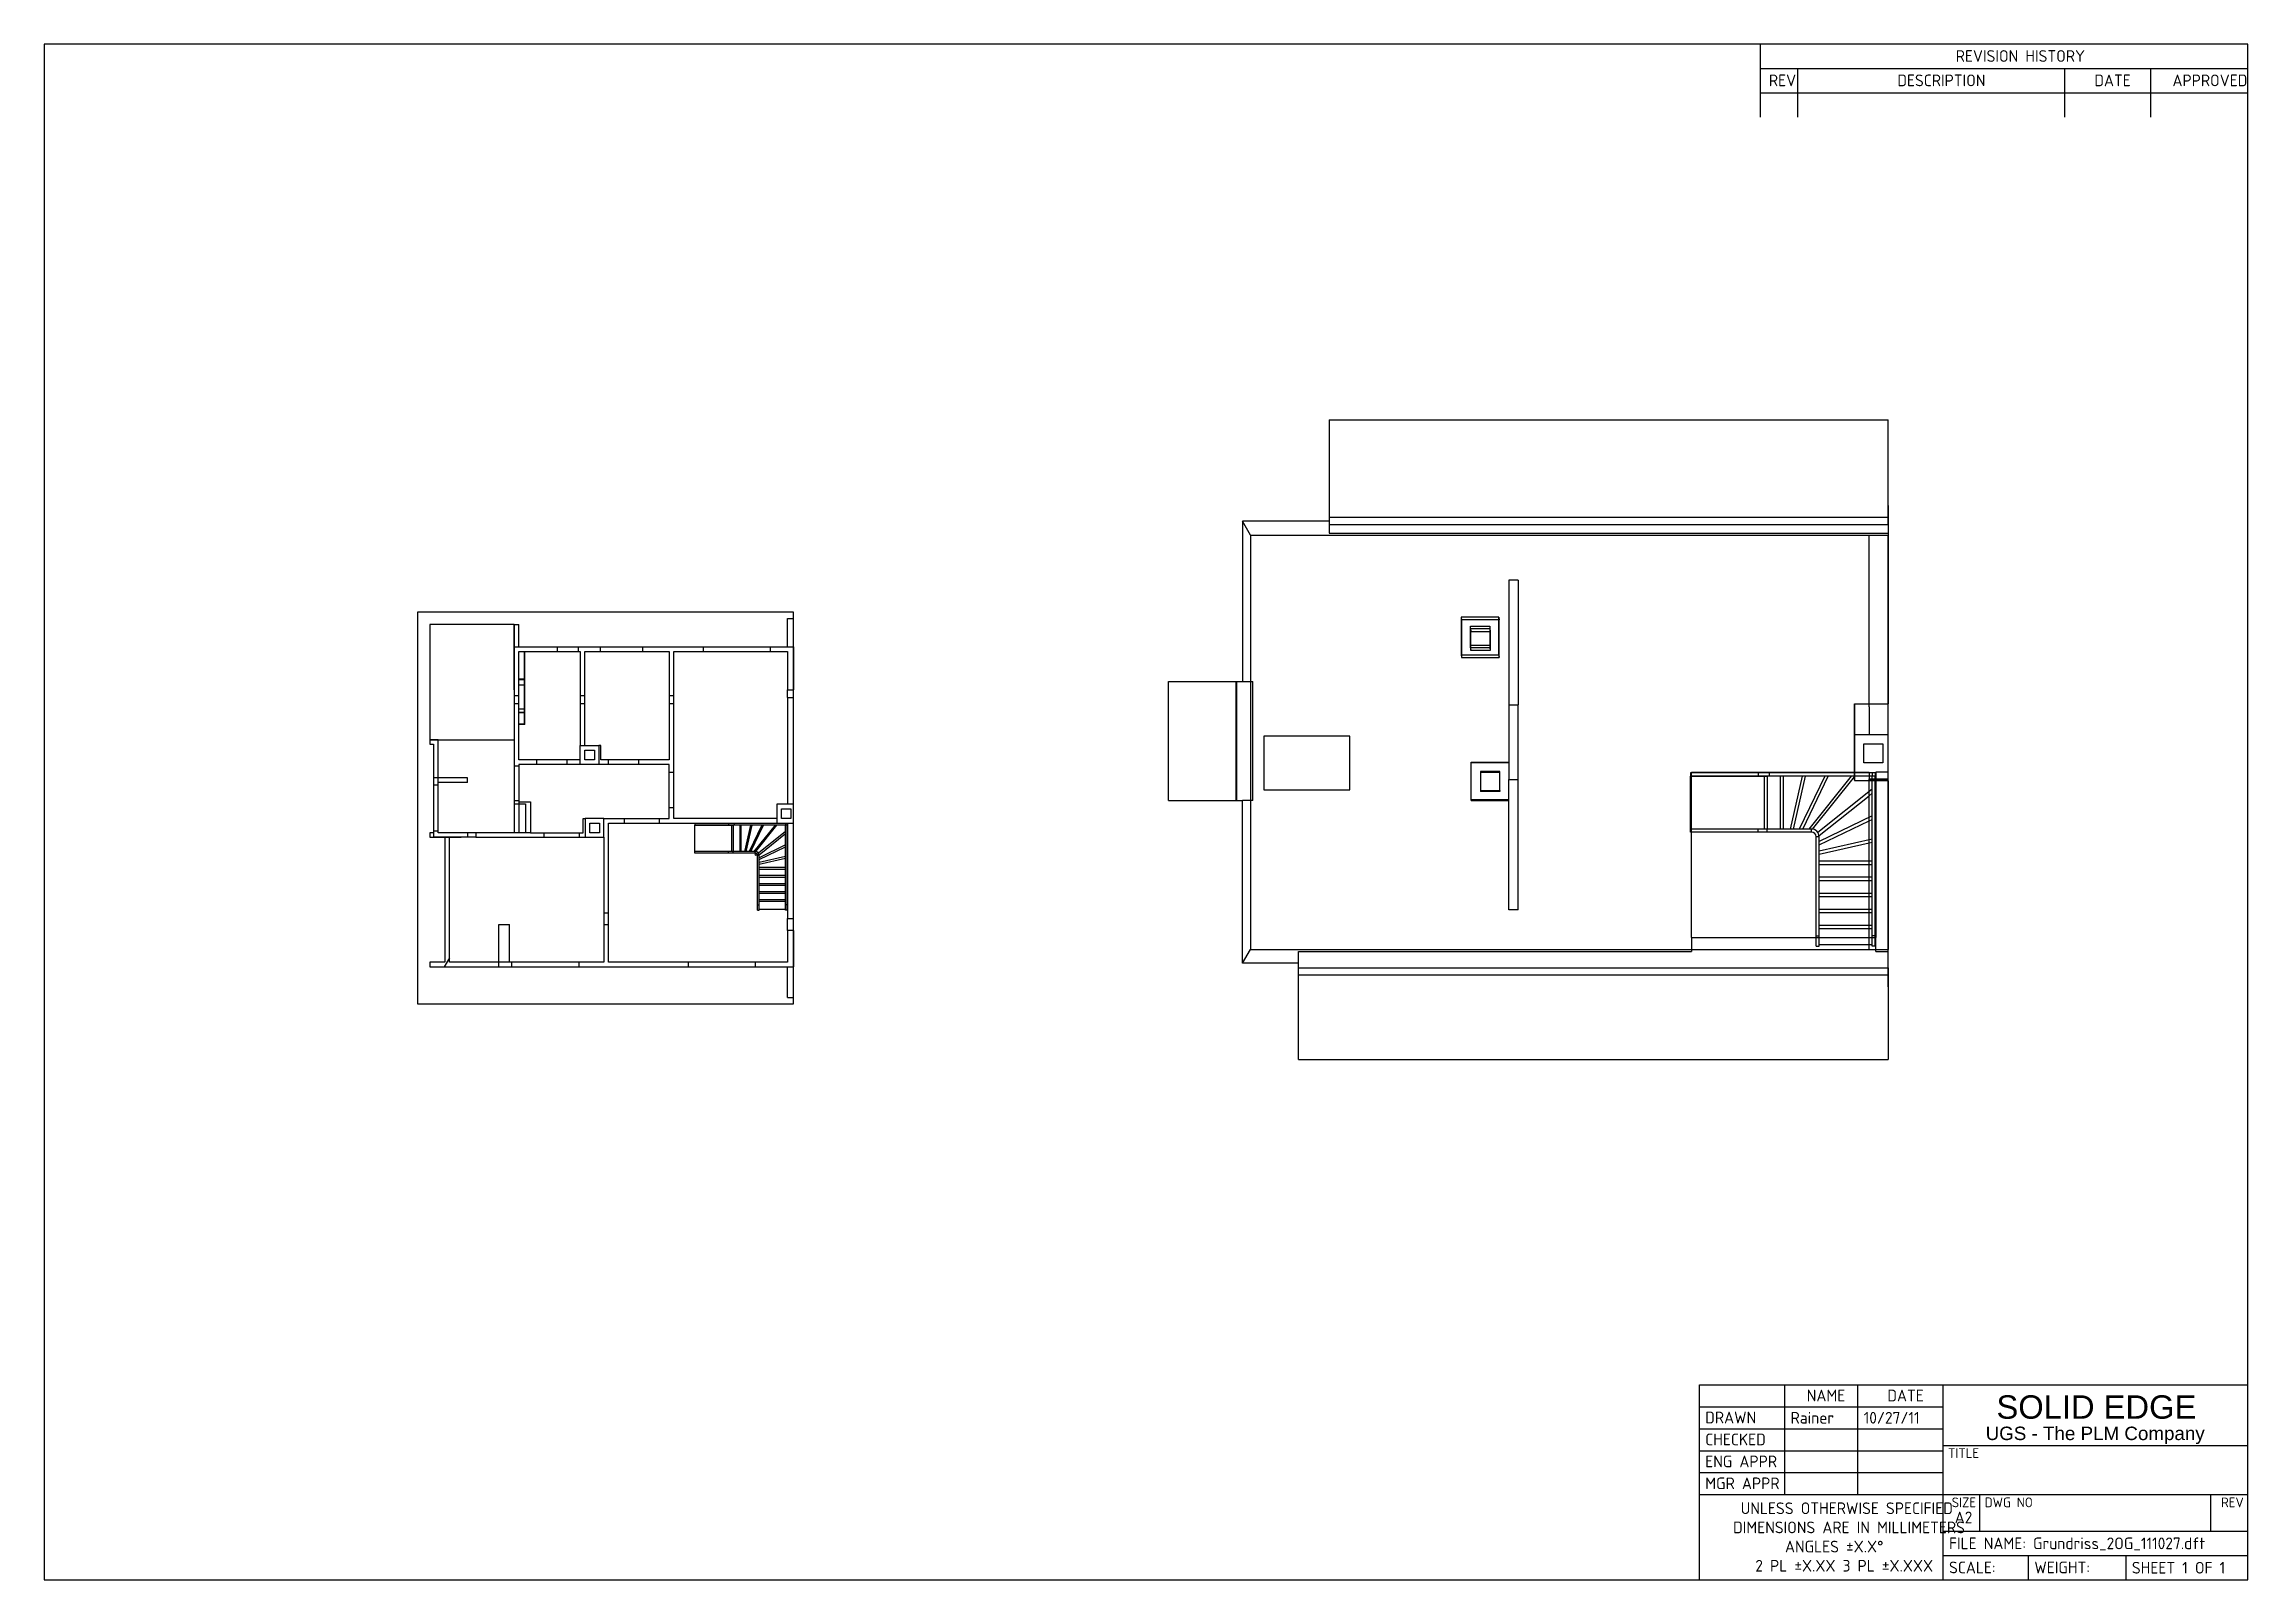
# Model space of a CAD drawing. Header units: inches. Extents: x 10 to 584, y 10 to 410.
import ezdxf
from ezdxf.enums import TextEntityAlignment as Align
from ezdxf.lldxf.tags import DXFTag

# ---------------------------------------------------------------- set-up
doc = ezdxf.new("R2010")
doc.units = ezdxf.units.IN
for name, color, linetype in [('DECKE_1OG', 7, 'Continuous'), ('DECKE_2OG', 7, 'Continuous'), ('Default', 7, 'Continuous'), ('GRUNDRISS_2OG', 7, 'Continuous'), ('GRUNDRISS_3OG', 7, 'Continuous'), ('KRUEMMLING', 7, 'Continuous'), ('ROHRVERKLEIDUNG', 7, 'Continuous'), ('STUFE1', 7, 'Continuous'), ('STUFE2', 7, 'Continuous'), ('STUFE3', 7, 'Continuous'), ('STUFE4', 7, 'Continuous'), ('STUFE5', 7, 'Continuous'), ('STUFE6', 7, 'Continuous'), ('STUFE7', 7, 'Continuous'), ('STUFE8', 7, 'Continuous'), ('STUFE9', 7, 'Continuous'), ('WANGE_OL', 7, 'Continuous'), ('WANGE_OR', 7, 'Continuous'), ('WANGE_UL', 7, 'Continuous'), ('WANGE_UR', 7, 'Continuous')]:
    doc.layers.add(name, color=color, linetype=linetype)
doc.styles.add('SEACAD_arial_ttfB', font='arial.ttf', dxfattribs={"height": 0.2})
doc.styles.add('SEACAD_arial_ttfI', font='arial.ttf', dxfattribs={"height": 0.2})
doc.styles.add('SEACAD_seiso_ttf', font='seiso.ttf', dxfattribs={"height": 0.2})
doc.styles.add('SEACAD_seiso_ttfB', font='seiso.ttf', dxfattribs={"height": 0.2})
tags = doc.linetypes.add('HIDDEN2', pattern=[0.1875, 0.125, -0.0625]).pattern_tags.tags
tags[6:7] = [DXFTag(74, 4), DXFTag(75, 0), DXFTag(340, '0'), DXFTag(46, 0.0), DXFTag(50, 0.0), DXFTag(44, 0.0), DXFTag(45, 0.0)]
tags[4:5] = [DXFTag(74, 4), DXFTag(75, 0), DXFTag(340, '0'), DXFTag(46, 0.0), DXFTag(50, 0.0), DXFTag(44, 0.0), DXFTag(45, 0.0)]

# ---------------------------------------------------------------- blocks, each defined once
blk = doc.blocks.new('SE')
at = {"layer": 'DECKE_1OG', "color": 7, "linetype": 'Continuous', "ltscale": 25.4}
for p, q in [((205.23, 262.01), (107.23, 262.01)), ((107.23, 262.01), (107.23, 160.01)), ((110.43, 258.81), (110.43, 228.81)), ((132.43, 258.81), (110.43, 258.81)), ((205.23, 260.37), (205.23, 262.01)), ((112.67, 228.81), (132.43, 228.81)), ((205.23, 160.01), (205.23, 161.66)), ((107.23, 160.01), (205.23, 160.01))]:
    blk.add_line(p, q, dxfattribs=at)
at = {"layer": 'DECKE_1OG', "color": 7, "linetype": 'HIDDEN2', "ltscale": 25.4}
for p, q in [((132.43, 253.01), (132.43, 258.81)), ((205.23, 239.8), (205.23, 260.37)), ((110.43, 228.81), (112.67, 228.81)), ((205.23, 161.66), (205.23, 182.22))]:
    blk.add_line(p, q, dxfattribs=at)
at = {"layer": 'DECKE_1OG', "color": 7, "linetype": 'Continuous', "ltscale": 25.4}
blk.add_circle((195.43, 198.91), 0.25, dxfattribs=at)
at = {"layer": 'GRUNDRISS_2OG', "color": 7, "linetype": 'Continuous', "ltscale": 25.4}
for p, q in [((132.43, 258.81), (132.43, 253.01)), ((132.43, 258.81), (133.63, 258.81)), ((133.63, 253.01), (133.63, 258.81)), ((203.63, 253.01), (203.63, 260.37)), ((203.63, 260.37), (205.23, 260.37)), ((205.23, 239.8), (205.23, 260.37)), ((132.44, 253.01), (132.43, 253.01)), ((132.43, 241.86), (132.43, 253.01)), ((132.44, 253.01), (205.22, 253.01)), ((132.44, 253.01), (132.44, 241.86)), ((205.22, 253.01), (205.22, 241.86)), ((133.63, 251.81), (149.63, 251.81)), ((133.63, 244.56), (133.63, 251.81)), ((135.23, 244.56), (135.23, 251.81)), ((149.63, 251.81), (149.63, 240.3)), ((150.83, 240.3), (150.83, 251.81)), ((150.83, 251.81), (172.83, 251.81)), ((172.83, 251.81), (172.83, 240.3)), ((174.03, 240.3), (174.03, 251.81)), ((174.03, 251.81), (203.63, 251.81)), ((203.63, 251.81), (203.63, 241.86)), ((132.43, 241.86), (132.43, 240.3)), ((132.44, 241.86), (132.43, 241.86)), ((135.23, 244.56), (133.63, 244.56)), ((133.63, 243.06), (133.63, 244.56)), ((133.63, 240.3), (133.63, 243.06)), ((135.23, 243.06), (133.63, 243.06)), ((135.23, 243.06), (135.23, 244.56)), ((203.63, 239.8), (203.63, 241.86)), ((203.63, 241.86), (205.22, 241.86)), ((132.43, 240.3), (132.43, 238.25)), ((132.43, 240.3), (133.63, 240.3)), ((132.43, 238.25), (132.43, 212.11)), ((132.43, 238.25), (133.63, 238.25)), ((133.63, 238.25), (133.63, 240.3)), ((133.63, 223.61), (133.63, 238.25)), ((135.13, 236.81), (133.63, 236.81)), ((149.63, 240.3), (150.83, 240.3)), ((149.63, 240.3), (149.63, 238.25)), ((149.63, 238.25), (149.63, 227.31)), ((149.63, 238.25), (150.83, 238.25)), ((150.83, 238.25), (150.83, 240.3)), ((150.83, 227.31), (150.83, 238.25)), ((172.83, 240.3), (172.83, 238.25)), ((172.83, 240.3), (174.03, 240.3)), ((172.83, 238.25), (172.83, 223.61)), ((172.83, 238.25), (174.03, 238.25)), ((174.03, 238.25), (174.03, 240.3)), ((174.03, 208.31), (174.03, 238.25)), ((203.63, 239.8), (203.63, 212.01)), ((203.63, 239.8), (205.23, 239.8)), ((205.23, 212.01), (205.23, 239.8)), ((110.43, 228.81), (110.43, 227.71)), ((112.67, 228.81), (110.43, 228.81)), ((110.43, 227.71), (111.47, 227.71)), ((111.47, 227.71), (111.47, 218.91)), ((112.67, 218.91), (112.67, 228.81)), ((149.63, 222.41), (149.63, 227.31)), ((149.63, 227.31), (154.53, 227.31)), ((150.83, 226.11), (153.33, 226.11)), ((150.83, 223.61), (150.83, 226.11)), ((153.33, 226.11), (153.33, 223.61)), ((155.03, 227.31), (154.53, 227.31)), ((154.53, 227.31), (154.53, 222.41)), ((155.03, 223.61), (155.03, 227.31)), ((120.3, 218.91), (111.47, 218.91)), ((111.47, 218.91), (111.47, 203.42)), ((120.3, 217.71), (120.3, 218.91)), ((149.63, 223.61), (133.63, 223.61)), ((133.63, 222.41), (133.63, 212.61)), ((149.63, 222.41), (133.63, 222.41)), ((154.53, 222.41), (149.63, 222.41)), ((153.33, 223.61), (150.83, 223.61)), ((172.83, 222.41), (154.53, 222.41)), ((172.83, 223.61), (155.03, 223.61)), ((172.83, 208.31), (172.83, 222.41)), ((112.67, 204.61), (112.67, 217.71)), ((120.3, 217.71), (112.67, 217.71)), ((133.63, 212.61), (136.7, 212.61)), ((136.7, 212.61), (136.7, 204.61)), ((132.43, 212.11), (135.43, 212.11)), ((132.43, 212.11), (132.43, 204.61)), ((135.43, 212.11), (135.43, 204.61)), ((150.43, 208.31), (150.93, 208.31)), ((150.43, 204.61), (150.43, 208.31)), ((155.83, 208.31), (150.93, 208.31)), ((150.93, 208.31), (150.93, 203.41)), ((152.13, 207.11), (154.63, 207.11)), ((152.13, 204.61), (152.13, 207.11)), ((154.63, 207.11), (154.63, 204.61)), ((155.83, 208.31), (172.83, 208.31)), ((155.83, 203.41), (155.83, 208.31)), ((157.03, 207.11), (200.83, 207.11)), ((157.03, 183.78), (157.03, 207.11)), ((200.83, 208.31), (174.03, 208.31)), ((205.23, 212.01), (200.83, 212.01)), ((200.83, 212.01), (200.83, 207.11)), ((200.83, 207.11), (205.23, 207.11)), ((202.03, 208.31), (202.03, 210.81)), ((202.03, 210.81), (204.53, 210.81)), ((204.53, 208.31), (202.03, 208.31)), ((203.63, 207.11), (203.63, 182.22)), ((204.53, 210.81), (204.53, 208.31)), ((205.23, 207.11), (205.23, 212.01)), ((205.23, 182.22), (205.23, 207.11)), ((111.47, 204.61), (110.43, 204.61)), ((110.43, 204.61), (110.43, 203.41)), ((110.43, 203.41), (111.47, 203.41)), ((118.66, 203.42), (111.47, 203.42)), ((111.47, 203.42), (111.47, 203.41)), ((111.47, 203.41), (118.66, 203.41)), ((120.3, 204.61), (112.67, 204.61)), ((114.37, 203.41), (114.37, 170.91)), ((115.57, 171.99), (115.57, 203.41)), ((118.66, 203.42), (118.66, 203.41)), ((120.3, 203.41), (118.66, 203.41)), ((122.47, 204.61), (120.3, 204.61)), ((120.3, 204.61), (120.3, 203.41)), ((122.47, 203.41), (120.3, 203.41)), ((135.43, 204.61), (122.47, 204.61)), ((122.47, 204.61), (122.47, 203.41)), ((122.47, 203.41), (150.93, 203.41)), ((136.7, 204.61), (150.43, 204.61)), ((150.93, 203.41), (155.83, 203.41)), ((154.63, 204.61), (152.13, 204.61)), ((155.83, 203.41), (155.83, 183.78)), ((155.83, 183.78), (157.03, 183.78)), ((155.83, 183.78), (155.83, 180.73)), ((157.03, 180.73), (157.03, 183.78)), ((128.43, 169.71), (128.43, 180.73)), ((128.43, 180.73), (131.23, 180.73)), ((131.23, 170.91), (131.23, 180.73)), ((155.83, 180.73), (155.83, 170.91)), ((155.83, 180.73), (157.03, 180.73)), ((157.03, 170.91), (157.03, 180.73)), ((203.63, 182.22), (205.23, 182.22)), ((203.63, 179.18), (203.63, 182.22)), ((203.63, 179.18), (203.63, 170.91)), ((205.22, 179.18), (203.63, 179.18)), ((205.22, 179.18), (205.22, 169.71)), ((205.23, 161.66), (205.23, 182.22)), ((110.43, 170.91), (110.43, 169.71)), ((114.37, 170.91), (110.43, 170.91)), ((110.43, 169.71), (114.23, 169.71)), ((115.57, 171.99), (114.23, 169.71)), ((114.23, 169.71), (128.43, 169.71)), ((115.57, 170.91), (115.57, 171.99)), ((128.43, 170.91), (115.57, 170.91)), ((128.43, 169.71), (205.22, 169.71)), ((155.83, 170.91), (131.23, 170.91)), ((203.63, 170.91), (157.03, 170.91)), ((203.63, 161.66), (203.63, 169.71)), ((203.63, 161.66), (205.23, 161.66))]:
    blk.add_line(p, q, dxfattribs=at)
at = {"layer": 'GRUNDRISS_2OG', "color": 7, "linetype": 'HIDDEN2', "ltscale": 25.4}
for p, q in [((143.63, 253.01), (143.63, 251.81)), ((149.13, 253.01), (149.13, 251.81)), ((154.83, 253.01), (154.83, 251.81)), ((165.83, 253.01), (165.83, 251.81)), ((181.63, 253.01), (181.63, 251.81)), ((199.13, 253.01), (199.13, 251.81)), ((135.23, 236.81), (135.13, 236.81)), ((112.67, 217.71), (112.67, 218.91)), ((133.63, 221.91), (132.43, 221.91)), ((138.23, 223.61), (138.23, 222.41)), ((146.13, 223.61), (146.13, 222.41)), ((156.93, 223.61), (156.93, 222.41)), ((164.83, 223.61), (164.83, 222.41)), ((174.03, 220.31), (172.83, 220.31)), ((111.47, 217.11), (112.67, 217.11)), ((133.63, 212.91), (132.43, 212.91)), ((133.63, 212.61), (133.63, 204.61)), ((161.13, 207.11), (161.13, 208.31)), ((170.33, 207.11), (170.33, 208.31)), ((174.03, 211.11), (172.83, 211.11)), ((111.47, 205.11), (112.67, 205.11)), ((136.7, 204.61), (135.43, 204.61)), ((140.23, 203.41), (140.23, 204.61)), ((149.43, 203.41), (149.43, 204.61)), ((131.23, 170.91), (128.43, 170.91)), ((131.83, 169.71), (131.83, 170.91)), ((149.33, 169.71), (149.33, 170.91)), ((177.83, 169.71), (177.83, 170.91)), ((195.33, 169.71), (195.33, 170.91))]:
    blk.add_line(p, q, dxfattribs=at)
at = {"layer": 'KRUEMMLING', "color": 7, "linetype": 'Continuous', "ltscale": 25.4}
for p, q in [((195.23, 199.31), (195.23, 199.71)), ((196.23, 198.71), (195.83, 198.71))]:
    blk.add_line(p, q, dxfattribs=at)
for radius in [1, 0.6]:
    blk.add_arc((195.23, 198.71), radius, 0, 90, dxfattribs=at)
at = {"layer": 'ROHRVERKLEIDUNG', "color": 7, "linetype": 'HIDDEN2', "ltscale": 25.4}
for p, q in [((135.13, 244.41), (135.13, 251.81)), ((135.23, 244.51), (133.63, 244.51)), ((135.13, 244.41), (133.63, 244.41)), ((135.13, 243.06), (135.13, 244.41)), ((135.13, 241.81), (135.23, 241.81)), ((135.13, 238.81), (135.23, 238.81)), ((135.13, 232.91), (135.13, 235.91)), ((135.13, 232.91), (133.63, 232.91))]:
    blk.add_line(p, q, dxfattribs=at)
at = {"layer": 'ROHRVERKLEIDUNG', "color": 7, "linetype": 'Continuous', "ltscale": 25.4}
for p, q in [((135.23, 244.56), (135.23, 251.81)), ((135.13, 240.3), (135.13, 243.06)), ((135.23, 240.3), (135.23, 243.06)), ((133.63, 235.81), (133.63, 235.91)), ((135.13, 235.91), (133.63, 235.91)), ((135.23, 235.81), (133.63, 235.81)), ((135.23, 240.3), (135.13, 240.3)), ((135.13, 238.25), (135.13, 240.3)), ((135.23, 238.25), (135.13, 238.25)), ((135.13, 235.91), (135.13, 238.25)), ((135.23, 238.25), (135.23, 240.3)), ((135.23, 235.81), (135.23, 238.25)), ((135.23, 232.81), (135.23, 235.81)), ((135.23, 232.81), (133.63, 232.81))]:
    blk.add_line(p, q, dxfattribs=at)
at = {"layer": 'STUFE1', "color": 7, "linetype": 'HIDDEN2', "ltscale": 25.4}
for p, q in [((189.08, 206.61), (189.08, 199.71)), ((203.13, 195.51), (196.23, 195.51)), ((203.13, 193.42), (196.23, 193.42)), ((203.13, 191.33), (196.23, 191.33)), ((203.13, 189.24), (196.23, 189.24)), ((203.13, 187.15), (196.23, 187.15))]:
    blk.add_line(p, q, dxfattribs=at)
at = {"layer": 'STUFE1', "color": 7, "linetype": 'Continuous', "ltscale": 25.4}
for p, q in [((191.57, 206.61), (189.48, 206.61)), ((191.57, 199.71), (191.57, 206.61)), ((196.23, 193.02), (203.13, 193.02)), ((196.23, 190.93), (203.13, 190.93)), ((196.23, 188.84), (203.13, 188.84)), ((196.23, 186.75), (203.13, 186.75)), ((196.23, 184.66), (203.13, 184.66))]:
    blk.add_line(p, q, dxfattribs=at)
at = {"layer": 'STUFE2', "color": 7, "linetype": 'HIDDEN2', "ltscale": 25.4}
blk.add_line((203.13, 198.4), (196.23, 196.82), dxfattribs=at)
at = {"layer": 'STUFE2', "color": 7, "linetype": 'Continuous', "ltscale": 25.4}
blk.add_line((196.23, 195.11), (203.13, 195.11), dxfattribs=at)
at = {"layer": 'STUFE3', "color": 7, "linetype": 'HIDDEN2', "ltscale": 25.4}
blk.add_line((203.13, 201.41), (196.23, 198.08), dxfattribs=at)
at = {"layer": 'STUFE3', "color": 7, "linetype": 'Continuous', "ltscale": 25.4}
blk.add_line((196.23, 196.42), (203.13, 198), dxfattribs=at)
at = {"layer": 'STUFE4', "color": 7, "linetype": 'HIDDEN2', "ltscale": 25.4}
blk.add_line((203.13, 204.89), (196.07, 199.25), dxfattribs=at)
at = {"layer": 'STUFE4', "color": 7, "linetype": 'Continuous', "ltscale": 25.4}
blk.add_line((196.23, 197.64), (203.13, 200.96), dxfattribs=at)
at = {"layer": 'STUFE5', "color": 7, "linetype": 'HIDDEN2', "ltscale": 25.4}
blk.add_line((200.38, 206.61), (194.88, 199.71), dxfattribs=at)
at = {"layer": 'STUFE5', "color": 7, "linetype": 'Continuous', "ltscale": 25.4}
for p, q in [((196.21, 198.86), (203.13, 204.37)), ((203.13, 206.61), (200.89, 206.61))]:
    blk.add_line(p, q, dxfattribs=at)
at = {"layer": 'STUFE6', "color": 7, "linetype": 'HIDDEN2', "ltscale": 25.4}
blk.add_line((196.96, 206.61), (193.64, 199.71), dxfattribs=at)
at = {"layer": 'STUFE6', "color": 7, "linetype": 'Continuous', "ltscale": 25.4}
for p, q in [((195.38, 199.7), (200.89, 206.61)), ((200.89, 206.61), (197.41, 206.61))]:
    blk.add_line(p, q, dxfattribs=at)
at = {"layer": 'STUFE7', "color": 7, "linetype": 'HIDDEN2', "ltscale": 25.4}
blk.add_line((194.03, 206.61), (192.46, 199.71), dxfattribs=at)
at = {"layer": 'STUFE7', "color": 7, "linetype": 'Continuous', "ltscale": 25.4}
for p, q in [((194.08, 199.71), (197.41, 206.61)), ((197.41, 206.61), (194.44, 206.61))]:
    blk.add_line(p, q, dxfattribs=at)
at = {"layer": 'STUFE8', "color": 7, "linetype": 'HIDDEN2', "ltscale": 25.4}
blk.add_line((191.17, 206.61), (191.17, 199.71), dxfattribs=at)
at = {"layer": 'STUFE8', "color": 7, "linetype": 'Continuous', "ltscale": 25.4}
for p, q in [((194.44, 206.61), (191.57, 206.61)), ((192.87, 199.71), (194.44, 206.61))]:
    blk.add_line(p, q, dxfattribs=at)
at = {"layer": 'STUFE9', "color": 7, "linetype": 'Continuous', "ltscale": 25.4}
for p, q in [((179.48, 199.71), (179.48, 206.61)), ((179.48, 206.61), (189.48, 206.61)), ((189.48, 206.61), (189.48, 199.71))]:
    blk.add_line(p, q, dxfattribs=at)
at = {"layer": 'WANGE_OL', "color": 7, "linetype": 'Continuous', "ltscale": 25.4}
for p, q in [((189.48, 199.71), (179.48, 199.71)), ((179.48, 199.31), (179.48, 199.71)), ((189.48, 199.31), (179.48, 199.31)), ((195.23, 199.71), (189.48, 199.71)), ((189.48, 199.31), (189.48, 199.71)), ((195.23, 199.31), (189.48, 199.31))]:
    blk.add_line(p, q, dxfattribs=at)
at = {"layer": 'WANGE_OL', "color": 7, "linetype": 'HIDDEN2', "ltscale": 25.4}
blk.add_line((188.28, 199.31), (188.28, 199.71), dxfattribs=at)
at = {"layer": 'WANGE_OR', "color": 7, "linetype": 'Continuous', "ltscale": 25.4}
for p, q in [((189.72, 207.01), (179.48, 207.01)), ((179.48, 207.01), (179.48, 206.61)), ((203.13, 207.01), (189.72, 207.01)), ((189.72, 207.01), (189.72, 206.61)), ((203.53, 207.01), (203.13, 207.01)), ((203.13, 207.01), (203.13, 206.61)), ((203.53, 207.01), (203.53, 206.61)), ((189.72, 206.61), (179.48, 206.61)), ((203.13, 206.61), (189.72, 206.61)), ((203.53, 206.61), (203.13, 206.61))]:
    blk.add_line(p, q, dxfattribs=at)
at = {"layer": 'WANGE_OR', "color": 7, "linetype": 'HIDDEN2', "ltscale": 25.4}
blk.add_line((188.28, 207.01), (188.28, 206.61), dxfattribs=at)
at = {"layer": 'WANGE_UL', "color": 7, "linetype": 'Continuous', "ltscale": 25.4}
for p, q in [((195.83, 191.76), (195.83, 198.71)), ((196.23, 191.76), (196.23, 198.71)), ((195.83, 184.46), (195.83, 191.76)), ((196.23, 184.46), (196.23, 191.76)), ((195.83, 184.46), (196.23, 184.46))]:
    blk.add_line(p, q, dxfattribs=at)
at = {"layer": 'WANGE_UL', "color": 7, "linetype": 'HIDDEN2', "ltscale": 25.4}
blk.add_line((195.83, 185.81), (196.23, 185.81), dxfattribs=at)
at = {"layer": 'WANGE_UR', "color": 7, "linetype": 'Continuous', "ltscale": 25.4}
for p, q in [((203.13, 195.11), (203.13, 206.61)), ((203.53, 206.61), (203.13, 206.61)), ((203.53, 195.11), (203.53, 206.61)), ((203.13, 184.46), (203.13, 195.11)), ((203.53, 184.46), (203.53, 195.11)), ((203.53, 184.46), (203.13, 184.46))]:
    blk.add_line(p, q, dxfattribs=at)
at = {"layer": 'WANGE_UR', "color": 7, "linetype": 'HIDDEN2', "ltscale": 25.4}
blk.add_line((203.53, 185.81), (203.13, 185.81), dxfattribs=at)
blk = doc.blocks.new('SE1')
at = {"layer": 'DECKE_2OG', "color": 7, "linetype": 'Continuous', "ltscale": 25.4}
for p, q in [((344.72, 312.17), (344.72, 284.92)), ((344.72, 312.17), (490.3, 312.17)), ((490.3, 284.92), (490.3, 312.17)), ((490.3, 289.86), (490.32, 289.86)), ((490.32, 289.86), (490.32, 282.13)), ((344.72, 285.75), (322.14, 285.75)), ((324.26, 282.13), (322.14, 285.75)), ((322.14, 285.75), (322.14, 243.97)), ((324.26, 282.13), (490.32, 282.13)), ((324.26, 282.13), (324.26, 174.21)), ((344.72, 284.92), (490.3, 284.92)), ((302.82, 212.97), (302.82, 243.97)), ((302.82, 243.97), (320.7, 243.97)), ((320.7, 212.97), (320.7, 243.97)), ((320.7, 243.97), (322.14, 243.97)), ((350.12, 229.77), (327.72, 229.77)), ((327.72, 229.77), (327.72, 215.77)), ((350.12, 215.77), (350.12, 229.77)), ((439.12, 220.17), (439.12, 220.37)), ((439.12, 220.37), (481.52, 220.37)), ((439.12, 219.36), (439.12, 219.37)), ((302.82, 212.97), (320.7, 212.97)), ((320.7, 212.97), (322.14, 212.97)), ((322.14, 170.59), (322.14, 212.97)), ((327.72, 215.77), (350.12, 215.77)), ((381.72, 212.97), (391.52, 212.97)), ((439.12, 177.31), (439.12, 204.76)), ((322.14, 170.59), (324.26, 174.21)), ((324.26, 174.21), (490.32, 174.21)), ((439.12, 177.31), (485.32, 177.31)), ((490.32, 164.5), (490.32, 174.21)), ((336.72, 170.59), (322.14, 170.59)), ((336.72, 169.43), (336.72, 170.59)), ((336.72, 145.57), (336.72, 169.43)), ((336.72, 169.43), (490.3, 169.43)), ((490.3, 169.43), (490.3, 145.57)), ((490.3, 164.5), (490.32, 164.5)), ((336.72, 145.57), (490.3, 145.57))]:
    blk.add_line(p, q, dxfattribs=at)
at = {"layer": 'DECKE_2OG', "color": 7, "linetype": 'HIDDEN2', "ltscale": 25.4}
for p, q in [((344.72, 286.75), (490.32, 286.75)), ((344.72, 284.92), (344.72, 282.64)), ((344.72, 282.64), (490.32, 282.64)), ((490.32, 238.17), (490.32, 282.13)), ((320.47, 212.97), (320.47, 243.97)), ((322.14, 243.97), (324.81, 243.97)), ((324.81, 212.97), (324.81, 243.97)), ((485.32, 230.17), (490.32, 230.17)), ((391.52, 222.77), (381.72, 222.77)), ((439.12, 219.37), (439.12, 220.17)), ((439.12, 204.76), (439.12, 219.36)), ((490.32, 220.37), (487.12, 220.37)), ((487.12, 220.37), (487.12, 177.31)), ((490.32, 174.21), (490.32, 218.14)), ((324.81, 212.97), (322.14, 212.97)), ((381.72, 213.16), (381.72, 212.97)), ((336.72, 173.69), (439.12, 173.69)), ((336.72, 170.59), (336.72, 173.69)), ((439.12, 177.31), (439.12, 173.69)), ((485.32, 177.31), (487.12, 177.31)), ((487.12, 173.69), (487.12, 177.31)), ((487.12, 173.69), (490.32, 173.69)), ((336.72, 167.61), (490.32, 167.61))]:
    blk.add_line(p, q, dxfattribs=at)
at = {"layer": 'GRUNDRISS_3OG', "color": 7, "linetype": 'Continuous', "ltscale": 25.4}
for p, q in [((485.32, 282.13), (490.32, 282.13)), ((485.32, 238.17), (485.32, 282.13)), ((490.32, 282.13), (490.32, 238.17)), ((391.52, 270.35), (391.52, 237.89)), ((393.92, 270.35), (391.52, 270.35)), ((393.92, 270.35), (393.92, 237.89)), ((388.92, 260.77), (379.12, 260.77)), ((379.12, 260.77), (379.12, 250.97)), ((379.12, 260.77), (379.21, 260.03)), ((389.01, 260.03), (379.21, 260.03)), ((379.21, 260.03), (379.21, 250.23)), ((388.92, 260.77), (389.01, 260.03)), ((389.01, 250.23), (389.01, 260.03)), ((381.61, 257.03), (386.61, 257.03)), ((381.61, 252.03), (381.61, 257.03)), ((386.52, 253.37), (381.61, 253.37)), ((386.52, 252.77), (381.61, 252.77)), ((386.52, 257.03), (386.52, 253.37)), ((386.52, 253.37), (386.52, 252.77)), ((386.52, 252.77), (386.61, 252.03)), ((386.61, 257.03), (386.61, 252.03)), ((379.12, 250.97), (379.21, 250.23)), ((379.21, 250.23), (389.01, 250.23)), ((386.61, 252.03), (381.61, 252.03)), ((391.52, 237.89), (391.52, 218.44)), ((391.52, 237.89), (393.92, 237.89)), ((393.92, 218.44), (393.92, 237.89)), ((481.52, 238.17), (481.54, 238.17)), ((481.52, 218.29), (481.52, 238.17)), ((481.54, 238.17), (490.32, 238.17)), ((481.54, 238.17), (481.54, 218.17)), ((490.32, 218.17), (490.32, 238.17)), ((483.92, 227.77), (488.92, 227.77)), ((483.92, 222.77), (483.92, 227.77)), ((488.92, 227.77), (488.92, 222.77)), ((381.72, 213.16), (381.72, 222.96)), ((381.72, 222.96), (391.52, 222.96)), ((389.12, 220.58), (384.12, 220.58)), ((384.12, 220.58), (384.12, 215.58)), ((384.12, 220.37), (389.12, 220.37)), ((389.12, 215.58), (389.12, 220.58)), ((391.52, 184.54), (391.52, 218.44)), ((391.52, 218.44), (393.92, 218.44)), ((393.92, 184.54), (393.92, 218.44)), ((481.52, 218.29), (481.54, 218.29)), ((481.54, 218.17), (490.32, 218.17)), ((488.92, 222.77), (483.92, 222.77)), ((485.32, 174.21), (485.32, 218.17)), ((490.32, 218.14), (490.32, 174.21)), ((381.72, 212.97), (381.72, 213.16)), ((391.52, 213.16), (381.72, 213.16)), ((391.52, 212.97), (381.72, 212.97)), ((384.12, 215.58), (389.12, 215.58)), ((393.92, 184.54), (391.52, 184.54)), ((485.32, 174.21), (490.32, 174.21))]:
    blk.add_line(p, q, dxfattribs=at)
at = {"layer": 'GRUNDRISS_3OG', "color": 7, "linetype": 'HIDDEN2', "ltscale": 25.4}
for p, q in [((381.52, 258.37), (386.52, 258.37)), ((381.52, 257.77), (381.52, 258.37)), ((386.52, 258.37), (386.52, 257.77)), ((388.92, 250.97), (388.92, 260.77)), ((381.52, 253.37), (381.52, 257.77)), ((381.52, 257.77), (386.52, 257.77)), ((381.52, 257.77), (381.61, 257.03)), ((381.61, 253.37), (381.52, 253.37)), ((381.52, 252.77), (381.52, 253.37)), ((381.61, 252.77), (381.52, 252.77)), ((381.52, 252.77), (381.61, 252.03)), ((386.52, 257.77), (386.52, 257.03)), ((386.52, 257.77), (386.61, 257.03)), ((379.12, 250.97), (388.92, 250.97)), ((388.92, 250.97), (389.01, 250.23)), ((485.32, 237.41), (485.32, 238.17)), ((485.32, 237.41), (485.32, 230.17)), ((481.52, 230.17), (485.32, 230.17)), ((481.52, 220.37), (485.32, 220.37)), ((485.32, 220.37), (485.32, 218.68)), ((485.32, 218.68), (490.32, 218.68)), ((485.32, 218.36), (485.32, 218.68)), ((485.32, 218.32), (490.32, 218.32)), ((485.32, 218.31), (485.32, 218.32)), ((485.32, 218.31), (485.32, 218.28)), ((490.32, 218.28), (485.32, 218.28)), ((485.32, 218.17), (485.32, 218.28)), ((384.12, 215.58), (384.12, 215.37)), ((389.12, 215.37), (384.12, 215.37)), ((389.12, 215.58), (389.12, 215.37))]:
    blk.add_line(p, q, dxfattribs=at)
at = {"layer": 'KRUEMMLING', "color": 7, "linetype": 'Continuous', "ltscale": 25.4}
for p, q in [((470.32, 204.76), (470.32, 205.56)), ((472.32, 203.56), (471.52, 203.56))]:
    blk.add_line(p, q, dxfattribs=at)
for radius in [2, 1.2]:
    blk.add_arc((470.32, 203.56), radius, 0, 90, dxfattribs=at)
at = {"layer": 'STUFE1', "color": 7, "linetype": 'HIDDEN2', "ltscale": 25.4}
for p, q in [((458.02, 219.36), (458.02, 205.56)), ((486.12, 197.17), (472.32, 197.17)), ((486.12, 192.99), (472.32, 192.99)), ((485.32, 192.19), (486.12, 192.19)), ((486.12, 188.81), (472.32, 188.81)), ((486.12, 184.63), (472.32, 184.63)), ((485.32, 188.01), (486.12, 188.01)), ((485.32, 183.83), (486.12, 183.83)), ((486.12, 180.45), (472.32, 180.45)), ((485.32, 179.65), (486.12, 179.65)), ((472.32, 175.47), (486.12, 175.47))]:
    blk.add_line(p, q, dxfattribs=at)
at = {"layer": 'STUFE1', "color": 7, "linetype": 'Continuous', "ltscale": 25.4}
for p, q in [((463, 219.36), (458.82, 219.36)), ((463, 205.56), (463, 219.36)), ((472.32, 192.19), (485.32, 192.19)), ((472.32, 188.01), (485.32, 188.01)), ((472.32, 183.83), (485.32, 183.83)), ((472.32, 179.65), (485.32, 179.65))]:
    blk.add_line(p, q, dxfattribs=at)
at = {"layer": 'STUFE2', "color": 7, "linetype": 'HIDDEN2', "ltscale": 25.4}
for p, q in [((486.12, 202.94), (472.32, 199.79)), ((485.32, 196.37), (486.12, 196.37))]:
    blk.add_line(p, q, dxfattribs=at)
at = {"layer": 'STUFE2', "color": 7, "linetype": 'Continuous', "ltscale": 25.4}
blk.add_line((472.32, 196.37), (485.32, 196.37), dxfattribs=at)
at = {"layer": 'STUFE3', "color": 7, "linetype": 'HIDDEN2', "ltscale": 25.4}
for p, q in [((486.12, 208.96), (472.32, 202.31)), ((485.32, 201.96), (486.12, 202.14))]:
    blk.add_line(p, q, dxfattribs=at)
at = {"layer": 'STUFE3', "color": 7, "linetype": 'Continuous', "ltscale": 25.4}
blk.add_line((472.32, 198.99), (485.32, 201.96), dxfattribs=at)
at = {"layer": 'STUFE4', "color": 7, "linetype": 'HIDDEN2', "ltscale": 25.4}
for p, q in [((486.12, 215.92), (472, 204.65)), ((485.32, 207.69), (486.12, 208.07))]:
    blk.add_line(p, q, dxfattribs=at)
at = {"layer": 'STUFE4', "color": 7, "linetype": 'Continuous', "ltscale": 25.4}
blk.add_line((472.32, 201.42), (485.32, 207.69), dxfattribs=at)
at = {"layer": 'STUFE5', "color": 7, "linetype": 'HIDDEN2', "ltscale": 25.4}
for p, q in [((480.63, 219.36), (469.62, 205.56)), ((486.12, 219.36), (481.65, 219.36)), ((485.32, 214.25), (486.12, 214.89))]:
    blk.add_line(p, q, dxfattribs=at)
at = {"layer": 'STUFE5', "color": 7, "linetype": 'Continuous', "ltscale": 25.4}
blk.add_line((472.3, 203.87), (485.32, 214.25), dxfattribs=at)
at = {"layer": 'STUFE6', "color": 7, "linetype": 'HIDDEN2', "ltscale": 25.4}
for p, q in [((473.8, 219.36), (467.15, 205.56)), ((481.52, 219.2), (481.65, 219.36)), ((481.65, 219.36), (481.52, 219.36))]:
    blk.add_line(p, q, dxfattribs=at)
at = {"layer": 'STUFE6', "color": 7, "linetype": 'Continuous', "ltscale": 25.4}
for p, q in [((470.62, 205.54), (481.52, 219.2)), ((481.52, 219.36), (474.68, 219.36))]:
    blk.add_line(p, q, dxfattribs=at)
at = {"layer": 'STUFE7', "color": 7, "linetype": 'HIDDEN2', "ltscale": 25.4}
blk.add_line((467.94, 219.36), (464.79, 205.56), dxfattribs=at)
at = {"layer": 'STUFE7', "color": 7, "linetype": 'Continuous', "ltscale": 25.4}
for p, q in [((468.04, 205.56), (474.68, 219.36)), ((474.68, 219.36), (468.76, 219.36))]:
    blk.add_line(p, q, dxfattribs=at)
at = {"layer": 'STUFE8', "color": 7, "linetype": 'HIDDEN2', "ltscale": 25.4}
blk.add_line((462.2, 219.36), (462.2, 205.56), dxfattribs=at)
at = {"layer": 'STUFE8', "color": 7, "linetype": 'Continuous', "ltscale": 25.4}
for p, q in [((468.76, 219.36), (463, 219.36)), ((465.61, 205.56), (468.76, 219.36))]:
    blk.add_line(p, q, dxfattribs=at)
at = {"layer": 'STUFE9', "color": 7, "linetype": 'Continuous', "ltscale": 25.4}
for p, q in [((438.82, 205.56), (438.82, 219.36)), ((438.82, 219.36), (458.82, 219.36)), ((458.82, 219.36), (458.82, 205.56))]:
    blk.add_line(p, q, dxfattribs=at)
at = {"layer": 'WANGE_OL', "color": 7, "linetype": 'Continuous', "ltscale": 25.4}
for p, q in [((458.82, 205.56), (438.82, 205.56)), ((438.82, 204.76), (438.82, 205.56)), ((458.82, 204.76), (438.82, 204.76)), ((470.32, 205.56), (458.82, 205.56)), ((458.82, 204.76), (458.82, 205.56)), ((470.32, 204.76), (458.82, 204.76))]:
    blk.add_line(p, q, dxfattribs=at)
at = {"layer": 'WANGE_OL', "color": 7, "linetype": 'HIDDEN2', "ltscale": 25.4}
blk.add_line((456.42, 204.76), (456.42, 205.56), dxfattribs=at)
at = {"layer": 'WANGE_OR', "color": 7, "linetype": 'Continuous', "ltscale": 25.4}
for p, q in [((459.3, 220.17), (438.82, 220.17)), ((438.82, 220.17), (438.82, 219.37)), ((459.3, 219.37), (438.82, 219.37)), ((481.52, 220.17), (459.3, 220.17)), ((459.3, 220.17), (459.3, 219.37)), ((481.52, 219.37), (459.3, 219.37))]:
    blk.add_line(p, q, dxfattribs=at)
at = {"layer": 'WANGE_OR', "color": 7, "linetype": 'HIDDEN2', "ltscale": 25.4}
for p, q in [((456.42, 220.17), (456.42, 219.37)), ((486.12, 220.17), (481.52, 220.17)), ((486.12, 219.37), (481.52, 219.37)), ((486.92, 220.17), (486.12, 220.17)), ((486.12, 220.17), (486.12, 219.37)), ((486.92, 219.37), (486.12, 219.37)), ((486.92, 220.17), (486.92, 219.37))]:
    blk.add_line(p, q, dxfattribs=at)
at = {"layer": 'WANGE_UL', "color": 7, "linetype": 'Continuous', "ltscale": 25.4}
for p, q in [((471.52, 189.67), (471.52, 203.56)), ((472.32, 189.67), (472.32, 203.56)), ((471.52, 177.31), (471.52, 189.67)), ((472.32, 177.31), (472.32, 189.67))]:
    blk.add_line(p, q, dxfattribs=at)
at = {"layer": 'WANGE_UL', "color": 7, "linetype": 'HIDDEN2', "ltscale": 25.4}
for p, q in [((471.52, 177.76), (472.32, 177.76)), ((471.52, 175.07), (471.52, 177.31)), ((471.52, 175.07), (472.32, 175.07)), ((472.32, 175.07), (472.32, 177.31))]:
    blk.add_line(p, q, dxfattribs=at)
at = {"layer": 'WANGE_UR', "color": 7, "linetype": 'HIDDEN2', "ltscale": 25.4}
for p, q in [((486.12, 196.37), (486.12, 219.36)), ((486.92, 219.36), (486.12, 219.36)), ((486.92, 196.37), (486.92, 219.36)), ((486.12, 175.07), (486.12, 196.37)), ((486.92, 175.07), (486.92, 196.37)), ((486.92, 177.76), (486.12, 177.76)), ((486.92, 175.07), (486.12, 175.07))]:
    blk.add_line(p, q, dxfattribs=at)
blk = doc.blocks.new('SEANNOT_GROUP')
at = {"layer": 'Default', "color": 7, "linetype": 'Continuous', "ltscale": 25.4, "style": 'SEACAD_seiso_ttf'}
blk.add_text('Rainer', height=3.048, dxfattribs=at).set_placement((464.874, 53.7515), align=Align.TOP_LEFT)
blk = doc.blocks.new('SEANNOT_GROUP1')
at = {"layer": 'Default', "color": 7, "linetype": 'Continuous', "ltscale": 25.4, "style": 'SEACAD_seiso_ttf'}
blk.add_text('10/27/11', height=3.048, dxfattribs=at).set_placement((483.924, 53.7515), align=Align.TOP_LEFT)
blk = doc.blocks.new('SEANNOT_GROUP5')
at = {"layer": 'Default', "color": 7, "linetype": 'Continuous', "ltscale": 25.4, "style": 'SEACAD_seiso_ttf'}
blk.add_text('FILE NAME: Grundriss_2OG_111027.dft', height=3.048, dxfattribs=at).set_placement((506.149, 21.049), align=Align.TOP_LEFT)
blk = doc.blocks.new('SEANNOT_GROUP6')
at = {"layer": 'Default', "color": 7, "linetype": 'Continuous', "ltscale": 25.4, "style": 'SEACAD_seiso_ttf'}
blk.add_text('SHEET 1 OF 1', height=3.048, dxfattribs=at).set_placement((553.774, 14.699), align=Align.TOP_LEFT)

msp = doc.modelspace()

# ---------------------------------------------------------------- linework, layer by layer
at = {"layer": 'Default', "color": 7, "linetype": 'Continuous', "ltscale": 25.4}
for p, q in [((584, 410), (10, 410)), ((10, 410), (10, 10)), ((457, 410), (457, 390.95)), ((584, 10), (584, 410)), ((457, 403.65), (584, 403.65)), ((466.65, 403.65), (466.65, 390.95)), ((536.25, 403.65), (536.25, 390.95)), ((558.6, 403.65), (558.6, 390.95)), ((457, 397.3), (584, 397.3)), ((441.13, 10), (441.13, 60.8)), ((441.13, 60.8), (584, 60.8)), ((463.35, 32.22), (463.35, 60.8)), ((482.4, 32.22), (482.4, 60.8)), ((504.62, 10), (504.62, 60.8)), ((441.13, 55.09), (504.62, 55.09)), ((441.13, 49.37), (504.62, 49.37)), ((441.13, 43.66), (504.62, 43.66)), ((504.62, 45.05), (584, 45.05)), ((441.13, 37.94), (504.62, 37.94)), ((441.13, 32.22), (584, 32.22)), ((514.15, 22.7), (514.15, 32.1)), ((574.35, 22.7), (574.35, 32.1)), ((504.62, 22.7), (584, 22.7)), ((504.62, 16.35), (584, 16.35)), ((526.85, 10), (526.85, 16.35)), ((552.25, 10), (552.25, 16.35)), ((10, 10), (584, 10))]:
    msp.add_line(p, q, dxfattribs=at)

# ---------------------------------------------------------------- block references
at = {"layer": 'Default'}
for name in ['SE1', 'SE', 'SEANNOT_GROUP', 'SEANNOT_GROUP1', 'SEANNOT_GROUP5', 'SEANNOT_GROUP6']:
    msp.add_blockref(name, (0, 0), dxfattribs=at)

# ---------------------------------------------------------------- texts
at = {"layer": 'Default', "color": 7, "linetype": 'Continuous', "ltscale": 25.4}
for s, height, style, p in [('REVISION HISTORY', 3.048, 'SEACAD_seiso_ttf', (507.89, 408.42)), ('REV', 3.048, 'SEACAD_seiso_ttf', (459.23, 402.07)), ('DESCRIPTION', 3.048, 'SEACAD_seiso_ttf', (492.69, 402.07)), ('DATE', 3.048, 'SEACAD_seiso_ttf', (544, 402.07)), ('APPROVED', 3.048, 'SEACAD_seiso_ttf', (564.34, 402.07)), ('NAME', 3.048, 'SEACAD_seiso_ttf', (469.1, 59.54)), ('DATE', 3.048, 'SEACAD_seiso_ttf', (490.08, 59.54)), ('SOLID EDGE', 6.096, 'SEACAD_arial_ttfB', (518.51, 58.08)), ('DRAWN', 3.048, 'SEACAD_seiso_ttf', (442.65, 53.82)), ('CHECKED', 3.048, 'SEACAD_seiso_ttf', (442.65, 48.11)), ('UGS - The PLM Company', 3.5, 'SEACAD_arial_ttfI', (515.69, 49.92)), ('ENG APPR', 3.048, 'SEACAD_seiso_ttf', (442.65, 42.39)), ('TITLE', 2.54, 'SEACAD_seiso_ttf', (505.9, 44.3)), ('MGR APPR', 3.048, 'SEACAD_seiso_ttf', (442.65, 36.68)), ('UNLESS OTHERWISE SPECIFIED', 3.048, 'SEACAD_seiso_ttf', (451.89, 30.19)), ('SIZE', 2.54, 'SEACAD_seiso_ttf', (506.85, 31.47)), ('DWG NO', 2.54, 'SEACAD_seiso_ttf', (515.42, 31.47)), ('REV', 2.54, 'SEACAD_seiso_ttf', (577.01, 31.47)), ('DIMENSIONS ARE IN MILLIMETERS', 3.048, 'SEACAD_seiso_ttf', (449.91, 25.2)), ('A2', 3.048, 'SEACAD_seiso_ttfB', (507.62, 27.79)), ('ANGLES ±X.X°', 3.048, 'SEACAD_seiso_ttf', (463.42, 20.21)), ('2 PL ±X.XX 3 PL ±X.XXX', 3.048, 'SEACAD_seiso_ttf', (455.7, 15.22)), ('SCALE:', 3.048, 'SEACAD_seiso_ttf', (506.15, 14.77)), ('WEIGHT:', 3.048, 'SEACAD_seiso_ttf', (528.37, 14.77))]:
    msp.add_text(s, height=height, dxfattribs=dict(at, style=style)).set_placement(p, align=Align.TOP_LEFT)

doc.saveas('drawing.dxf')
